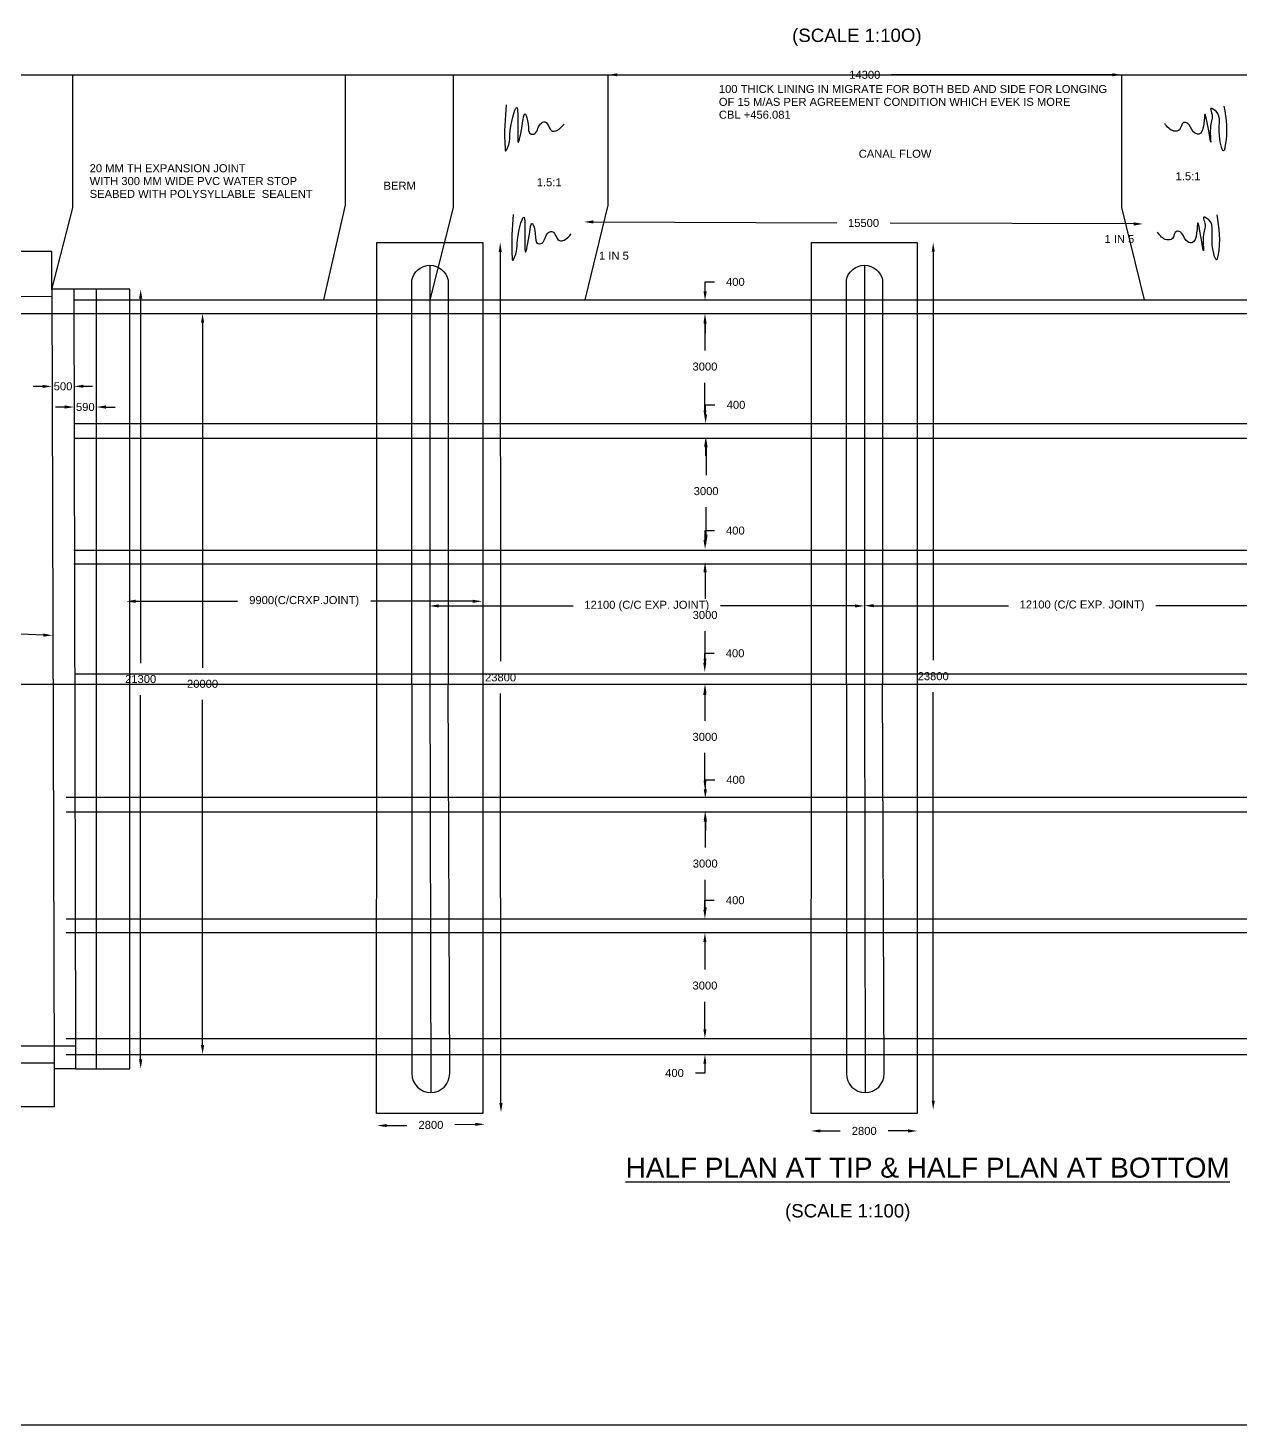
# Model space of a CAD drawing. Header units: inches. Extents: x 8.6 to 46.6, y 1.4 to 28.
# Drawn here: x 20.51 to 29.6, y 10.69 to 21.17 of the extents above; entities that cross this region are included whole.
import ezdxf

# ---------------------------------------------------------------- set-up
doc = ezdxf.new("R2010")
doc.units = ezdxf.units.IN
doc.header["$MEASUREMENT"] = 0
for name, color, linetype in [('DIMENSION', 7, 'Continuous'), ('DRAWING', 2, 'Continuous'), ('TEXT', 7, 'Continuous')]:
    doc.layers.add(name, color=color, linetype=linetype)
doc.styles.get("Standard").update_dxf_attribs({"font": 'arial.ttf', "height": 0.06})
doc.dimstyles.get("Standard").update_dxf_attribs({"dimtxt": 0.06, "dimasz": 0.07, "dimexe": 0.18, "dimexo": 0.0625, "dimgap": 0.09, "dimtad": 0, "dimtih": 1, "dimtoh": 1, "dimdec": 4, "dimzin": 0, "dimdsep": 46, "dimtxsty": 'Standard', "dimcen": 0.09, "dimse1": 1, "dimse2": 1, "dimadec": 0, "dimazin": 0, "dimtfac": 1, "dimtdec": 4, "dimtofl": 0, "dimtmove": 0, "dimatfit": 3, "dimfxl": 0, "dimtolj": 1, "dimtzin": 0, "dimarcsym": 0})

# ---------------------------------------------------------------- blocks, each defined once
blk = doc.blocks.new('*D64')
at = {"layer": 'Defpoints', "color": 0, "transparency": 16777216}
for p in [(26.781, 16.834), (26.781, 16.834), (30.043, 16.776)]:
    blk.add_point(p, dxfattribs=at)
at = {"layer": 'DIMENSION', "color": 0, "lineweight": -2, "transparency": 16777216}
for p, q in [((26.851, 16.834), (27.86, 16.834)), ((29.973, 16.834), (28.964, 16.834))]:
    blk.add_line(p, q, dxfattribs=at)
at = {"layer": 'DIMENSION', "color": 0, "transparency": 16777216}
for points in [[(26.851, 16.846), (26.851, 16.822), (26.781, 16.834)], [(29.973, 16.846), (29.973, 16.822), (30.043, 16.834)]]:
    blk.add_solid(points, dxfattribs=at)
at = {"layer": 'DIMENSION', "color": 0, "transparency": 16777216, "insert": (28.412, 16.834), "char_height": 0.06, "attachment_point": 5}
blk.add_mtext('\\A1;12100 (C/C EXP. JOINT)', dxfattribs=at)
blk = doc.blocks.new('*D65')
at = {"layer": 'Defpoints', "color": 0, "transparency": 16777216}
for p in [(23.518, 16.832), (23.518, 16.832), (26.781, 16.775)]:
    blk.add_point(p, dxfattribs=at)
at = {"layer": 'DIMENSION', "color": 0, "lineweight": -2, "transparency": 16777216}
for p, q in [((23.588, 16.832), (24.597, 16.832)), ((26.711, 16.832), (25.702, 16.832))]:
    blk.add_line(p, q, dxfattribs=at)
at = {"layer": 'DIMENSION', "color": 0, "transparency": 16777216}
for points in [[(23.588, 16.844), (23.588, 16.821), (23.518, 16.832)], [(26.711, 16.844), (26.711, 16.821), (26.781, 16.832)]]:
    blk.add_solid(points, dxfattribs=at)
at = {"layer": 'DIMENSION', "color": 0, "transparency": 16777216, "insert": (25.149, 16.832), "char_height": 0.06, "attachment_point": 5}
blk.add_mtext('\\A1;12100 (C/C EXP. JOINT)', dxfattribs=at)
blk = doc.blocks.new('*D66')
at = {"layer": 'Defpoints', "color": 0, "transparency": 16777216}
for p in [(21.247, 16.922), (23.914, 16.922), (21.247, 16.867)]:
    blk.add_point(p, dxfattribs=at)
at = {"layer": 'DIMENSION', "color": 0, "lineweight": -2, "transparency": 16777216}
for p, q in [((21.317, 16.867), (22.082, 16.867)), ((23.844, 16.867), (23.08, 16.867))]:
    blk.add_line(p, q, dxfattribs=at)
at = {"layer": 'DIMENSION', "color": 0, "transparency": 16777216}
for points in [[(21.317, 16.879), (21.317, 16.855), (21.247, 16.867)], [(23.844, 16.879), (23.844, 16.855), (23.914, 16.867)]]:
    blk.add_solid(points, dxfattribs=at)
at = {"layer": 'DIMENSION', "color": 0, "transparency": 16777216, "insert": (22.581, 16.867), "char_height": 0.06, "attachment_point": 5}
blk.add_mtext('\\A1;9900(C/CRXP.JOINT)', dxfattribs=at)
blk = doc.blocks.new('*D69')
at = {"layer": 'Defpoints', "color": 0, "transparency": 16777216}
for p in [(27.29, 19.558), (27.296, 13.053), (27.297, 13.053)]:
    blk.add_point(p, dxfattribs=at)
at = {"layer": 'DIMENSION', "color": 0, "lineweight": -2, "transparency": 16777216}
for p, q in [((27.296, 19.488), (27.296, 16.426)), ((27.296, 13.123), (27.296, 16.185))]:
    blk.add_line(p, q, dxfattribs=at)
at = {"layer": 'DIMENSION', "color": 0, "transparency": 16777216}
for points in [[(27.285, 19.488), (27.308, 19.488), (27.296, 19.558)], [(27.285, 13.123), (27.308, 13.123), (27.296, 13.053)]]:
    blk.add_solid(points, dxfattribs=at)
at = {"layer": 'DIMENSION', "color": 0, "transparency": 16777216, "insert": (27.296, 16.305), "char_height": 0.06, "attachment_point": 5}
blk.add_mtext('\\A1;23800', dxfattribs=at)
blk = doc.blocks.new('*D70')
at = {"layer": 'Defpoints', "color": 0, "transparency": 16777216}
for p in [(26.381, 13.025), (27.177, 13.025), (26.381, 12.895)]:
    blk.add_point(p, dxfattribs=at)
at = {"layer": 'DIMENSION', "color": 0, "lineweight": -2, "transparency": 16777216}
for p, q in [((26.451, 12.895), (26.599, 12.895)), ((27.107, 12.895), (26.959, 12.895))]:
    blk.add_line(p, q, dxfattribs=at)
at = {"layer": 'DIMENSION', "color": 0, "transparency": 16777216}
for points in [[(26.451, 12.907), (26.451, 12.883), (26.381, 12.895)], [(27.107, 12.907), (27.107, 12.883), (27.177, 12.895)]]:
    blk.add_solid(points, dxfattribs=at)
at = {"layer": 'DIMENSION', "color": 0, "transparency": 16777216, "insert": (26.779, 12.895), "char_height": 0.06, "attachment_point": 5}
blk.add_mtext('\\A1;2800', dxfattribs=at)
blk = doc.blocks.new('*D71')
at = {"layer": 'Defpoints', "color": 0, "transparency": 16777216}
for p in [(25.585, 13.588), (25.585, 13.469), (25.585, 13.469)]:
    blk.add_point(p, dxfattribs=at)
at = {"layer": 'DIMENSION', "color": 0, "lineweight": -2, "transparency": 16777216}
for p, q in [((25.585, 13.658), (25.585, 13.728)), ((25.585, 13.329), (25.515, 13.329)), ((25.585, 13.399), (25.585, 13.329))]:
    blk.add_line(p, q, dxfattribs=at)
at = {"layer": 'DIMENSION', "color": 0, "transparency": 16777216}
for points in [[(25.573, 13.658), (25.596, 13.658), (25.585, 13.588)], [(25.573, 13.399), (25.596, 13.399), (25.585, 13.469)]]:
    blk.add_solid(points, dxfattribs=at)
at = {"layer": 'DIMENSION', "color": 0, "transparency": 16777216, "insert": (25.357, 13.329), "char_height": 0.06, "attachment_point": 5}
blk.add_mtext('\\A1;400', dxfattribs=at)
blk = doc.blocks.new('*D72')
at = {"layer": 'Defpoints', "color": 0, "transparency": 16777216}
for p in [(25.585, 14.382), (25.585, 14.382), (25.585, 13.588)]:
    blk.add_point(p, dxfattribs=at)
at = {"layer": 'DIMENSION', "color": 0, "lineweight": -2, "transparency": 16777216}
for p, q in [((25.585, 14.312), (25.585, 14.106)), ((25.585, 13.658), (25.585, 13.864))]:
    blk.add_line(p, q, dxfattribs=at)
at = {"layer": 'DIMENSION', "color": 0, "transparency": 16777216}
for points in [[(25.573, 14.312), (25.596, 14.312), (25.585, 14.382)], [(25.573, 13.658), (25.596, 13.658), (25.585, 13.588)]]:
    blk.add_solid(points, dxfattribs=at)
at = {"layer": 'DIMENSION', "color": 0, "transparency": 16777216, "insert": (25.585, 13.985), "char_height": 0.06, "attachment_point": 5}
blk.add_mtext('\\A1;3000', dxfattribs=at)
blk = doc.blocks.new('*D73')
at = {"layer": 'Defpoints', "color": 0, "transparency": 16777216}
for p in [(25.585, 14.485), (25.585, 14.485), (25.585, 14.382)]:
    blk.add_point(p, dxfattribs=at)
at = {"layer": 'DIMENSION', "color": 0, "lineweight": -2, "transparency": 16777216}
for p, q in [((25.585, 14.555), (25.585, 14.625)), ((25.585, 14.625), (25.655, 14.625)), ((25.585, 14.312), (25.585, 14.242))]:
    blk.add_line(p, q, dxfattribs=at)
at = {"layer": 'DIMENSION', "color": 0, "transparency": 16777216}
for points in [[(25.573, 14.555), (25.596, 14.555), (25.585, 14.485)], [(25.573, 14.312), (25.596, 14.312), (25.585, 14.382)]]:
    blk.add_solid(points, dxfattribs=at)
at = {"layer": 'DIMENSION', "color": 0, "transparency": 16777216, "insert": (25.812, 14.625), "char_height": 0.06, "attachment_point": 5}
blk.add_mtext('\\A1;400', dxfattribs=at)
blk = doc.blocks.new('*D74')
at = {"layer": 'Defpoints', "color": 0, "transparency": 16777216}
for p in [(25.588, 15.388), (25.588, 15.388), (25.588, 15.285)]:
    blk.add_point(p, dxfattribs=at)
at = {"layer": 'DIMENSION', "color": 0, "lineweight": -2, "transparency": 16777216}
for p, q in [((25.588, 15.458), (25.588, 15.528)), ((25.588, 15.528), (25.658, 15.528)), ((25.588, 15.215), (25.588, 15.145))]:
    blk.add_line(p, q, dxfattribs=at)
at = {"layer": 'DIMENSION', "color": 0, "transparency": 16777216}
for points in [[(25.576, 15.458), (25.6, 15.458), (25.588, 15.388)], [(25.576, 15.215), (25.6, 15.215), (25.588, 15.285)]]:
    blk.add_solid(points, dxfattribs=at)
at = {"layer": 'DIMENSION', "color": 0, "transparency": 16777216, "insert": (25.815, 15.528), "char_height": 0.06, "attachment_point": 5}
blk.add_mtext('\\A1;400', dxfattribs=at)
blk = doc.blocks.new('*D75')
at = {"layer": 'Defpoints', "color": 0, "transparency": 16777216}
for p in [(25.584, 16.337), (25.584, 16.337), (25.584, 16.234)]:
    blk.add_point(p, dxfattribs=at)
at = {"layer": 'DIMENSION', "color": 0, "lineweight": -2, "transparency": 16777216}
for p, q in [((25.584, 16.407), (25.584, 16.477)), ((25.584, 16.477), (25.654, 16.477)), ((25.584, 16.164), (25.584, 16.094))]:
    blk.add_line(p, q, dxfattribs=at)
at = {"layer": 'DIMENSION', "color": 0, "transparency": 16777216}
for points in [[(25.572, 16.407), (25.595, 16.407), (25.584, 16.337)], [(25.572, 16.164), (25.595, 16.164), (25.584, 16.234)]]:
    blk.add_solid(points, dxfattribs=at)
at = {"layer": 'DIMENSION', "color": 0, "transparency": 16777216, "insert": (25.811, 16.477), "char_height": 0.06, "attachment_point": 5}
blk.add_mtext('\\A1;400', dxfattribs=at)
blk = doc.blocks.new('*D76')
at = {"layer": 'Defpoints', "color": 0, "transparency": 16777216}
for p in [(25.586, 17.257), (25.586, 17.257), (25.586, 17.154)]:
    blk.add_point(p, dxfattribs=at)
at = {"layer": 'DIMENSION', "color": 0, "lineweight": -2, "transparency": 16777216}
for p, q in [((25.586, 17.327), (25.586, 17.397)), ((25.586, 17.397), (25.656, 17.397)), ((25.586, 17.084), (25.586, 17.014))]:
    blk.add_line(p, q, dxfattribs=at)
at = {"layer": 'DIMENSION', "color": 0, "transparency": 16777216}
for points in [[(25.574, 17.327), (25.598, 17.327), (25.586, 17.257)], [(25.574, 17.084), (25.598, 17.084), (25.586, 17.154)]]:
    blk.add_solid(points, dxfattribs=at)
at = {"layer": 'DIMENSION', "color": 0, "transparency": 16777216, "insert": (25.813, 17.397), "char_height": 0.06, "attachment_point": 5}
blk.add_mtext('\\A1;400', dxfattribs=at)
blk = doc.blocks.new('*D77')
at = {"layer": 'Defpoints', "color": 0, "transparency": 16777216}
for p in [(25.59, 18.2), (25.59, 18.2), (25.59, 18.097)]:
    blk.add_point(p, dxfattribs=at)
at = {"layer": 'DIMENSION', "color": 0, "lineweight": -2, "transparency": 16777216}
for p, q in [((25.59, 18.27), (25.59, 18.34)), ((25.59, 18.34), (25.66, 18.34)), ((25.59, 18.027), (25.59, 17.957))]:
    blk.add_line(p, q, dxfattribs=at)
at = {"layer": 'DIMENSION', "color": 0, "transparency": 16777216}
for points in [[(25.579, 18.27), (25.602, 18.27), (25.59, 18.2)], [(25.579, 18.027), (25.602, 18.027), (25.59, 18.097)]]:
    blk.add_solid(points, dxfattribs=at)
at = {"layer": 'DIMENSION', "color": 0, "transparency": 16777216, "insert": (25.818, 18.34), "char_height": 0.06, "attachment_point": 5}
blk.add_mtext('\\A1;400', dxfattribs=at)
blk = doc.blocks.new('*D78')
at = {"layer": 'Defpoints', "color": 0, "transparency": 16777216}
for p in [(25.586, 19.122), (25.586, 19.122), (25.586, 19.019)]:
    blk.add_point(p, dxfattribs=at)
at = {"layer": 'DIMENSION', "color": 0, "lineweight": -2, "transparency": 16777216}
for p, q in [((25.586, 19.192), (25.586, 19.262)), ((25.586, 19.262), (25.656, 19.262)), ((25.586, 18.949), (25.586, 18.879))]:
    blk.add_line(p, q, dxfattribs=at)
at = {"layer": 'DIMENSION', "color": 0, "transparency": 16777216}
for points in [[(25.574, 19.192), (25.598, 19.192), (25.586, 19.122)], [(25.574, 18.949), (25.598, 18.949), (25.586, 19.019)]]:
    blk.add_solid(points, dxfattribs=at)
at = {"layer": 'DIMENSION', "color": 0, "transparency": 16777216, "insert": (25.813, 19.262), "char_height": 0.06, "attachment_point": 5}
blk.add_mtext('\\A1;400', dxfattribs=at)
blk = doc.blocks.new('*D79')
at = {"layer": 'Defpoints', "color": 0, "transparency": 16777216}
for p in [(25.587, 15.297), (25.587, 15.297), (25.587, 14.502)]:
    blk.add_point(p, dxfattribs=at)
at = {"layer": 'DIMENSION', "color": 0, "lineweight": -2, "transparency": 16777216}
for p, q in [((25.587, 15.227), (25.587, 15.02)), ((25.587, 14.572), (25.587, 14.779))]:
    blk.add_line(p, q, dxfattribs=at)
at = {"layer": 'DIMENSION', "color": 0, "transparency": 16777216}
for points in [[(25.576, 15.227), (25.599, 15.227), (25.587, 15.297)], [(25.576, 14.572), (25.599, 14.572), (25.587, 14.502)]]:
    blk.add_solid(points, dxfattribs=at)
at = {"layer": 'DIMENSION', "color": 0, "transparency": 16777216, "insert": (25.587, 14.9), "char_height": 0.06, "attachment_point": 5}
blk.add_mtext('\\A1;3000', dxfattribs=at)
blk = doc.blocks.new('*D80')
at = {"layer": 'Defpoints', "color": 0, "transparency": 16777216}
for p in [(25.585, 16.248), (25.585, 16.248), (25.585, 15.453)]:
    blk.add_point(p, dxfattribs=at)
at = {"layer": 'DIMENSION', "color": 0, "lineweight": -2, "transparency": 16777216}
for p, q in [((25.585, 16.178), (25.585, 15.971)), ((25.585, 15.523), (25.585, 15.73))]:
    blk.add_line(p, q, dxfattribs=at)
at = {"layer": 'DIMENSION', "color": 0, "transparency": 16777216}
for points in [[(25.574, 16.178), (25.597, 16.178), (25.585, 16.248)], [(25.574, 15.523), (25.597, 15.523), (25.585, 15.453)]]:
    blk.add_solid(points, dxfattribs=at)
at = {"layer": 'DIMENSION', "color": 0, "transparency": 16777216, "insert": (25.585, 15.85), "char_height": 0.06, "attachment_point": 5}
blk.add_mtext('\\A1;3000', dxfattribs=at)
blk = doc.blocks.new('*D81')
at = {"layer": 'Defpoints', "color": 0, "transparency": 16777216}
for p in [(25.586, 17.161), (25.586, 17.161), (25.586, 16.367)]:
    blk.add_point(p, dxfattribs=at)
at = {"layer": 'DIMENSION', "color": 0, "lineweight": -2, "transparency": 16777216}
for p, q in [((25.586, 17.091), (25.586, 16.885)), ((25.586, 16.437), (25.586, 16.643))]:
    blk.add_line(p, q, dxfattribs=at)
at = {"layer": 'DIMENSION', "color": 0, "transparency": 16777216}
for points in [[(25.574, 17.091), (25.597, 17.091), (25.586, 17.161)], [(25.574, 16.437), (25.597, 16.437), (25.586, 16.367)]]:
    blk.add_solid(points, dxfattribs=at)
at = {"layer": 'DIMENSION', "color": 0, "transparency": 16777216, "insert": (25.586, 16.764), "char_height": 0.06, "attachment_point": 5}
blk.add_mtext('\\A1;3000', dxfattribs=at)
blk = doc.blocks.new('*D82')
at = {"layer": 'Defpoints', "color": 0, "transparency": 16777216}
for p in [(25.594, 18.091), (25.594, 18.091), (25.594, 17.296)]:
    blk.add_point(p, dxfattribs=at)
at = {"layer": 'DIMENSION', "color": 0, "lineweight": -2, "transparency": 16777216}
for p, q in [((25.594, 18.021), (25.594, 17.814)), ((25.594, 17.366), (25.594, 17.573))]:
    blk.add_line(p, q, dxfattribs=at)
at = {"layer": 'DIMENSION', "color": 0, "transparency": 16777216}
for points in [[(25.582, 18.021), (25.605, 18.021), (25.594, 18.091)], [(25.582, 17.366), (25.605, 17.366), (25.594, 17.296)]]:
    blk.add_solid(points, dxfattribs=at)
at = {"layer": 'DIMENSION', "color": 0, "transparency": 16777216, "insert": (25.594, 17.693), "char_height": 0.06, "attachment_point": 5}
blk.add_mtext('\\A1;3000', dxfattribs=at)
blk = doc.blocks.new('*D83')
at = {"layer": 'Defpoints', "color": 0, "transparency": 16777216}
for p in [(25.585, 19.024), (25.585, 19.024), (25.585, 18.23)]:
    blk.add_point(p, dxfattribs=at)
at = {"layer": 'DIMENSION', "color": 0, "lineweight": -2, "transparency": 16777216}
for p, q in [((25.585, 18.954), (25.585, 18.748)), ((25.585, 18.3), (25.585, 18.506))]:
    blk.add_line(p, q, dxfattribs=at)
at = {"layer": 'DIMENSION', "color": 0, "transparency": 16777216}
for points in [[(25.574, 18.954), (25.597, 18.954), (25.585, 19.024)], [(25.574, 18.3), (25.597, 18.3), (25.585, 18.23)]]:
    blk.add_solid(points, dxfattribs=at)
at = {"layer": 'DIMENSION', "color": 0, "transparency": 16777216, "insert": (25.585, 18.627), "char_height": 0.06, "attachment_point": 5}
blk.add_mtext('\\A1;3000', dxfattribs=at)
blk = doc.blocks.new('*D84')
at = {"layer": 'Defpoints', "color": 0, "transparency": 16777216}
for p in [(24.679, 19.712), (24.679, 19.697), (28.869, 19.681)]:
    blk.add_point(p, dxfattribs=at)
at = {"layer": 'DIMENSION', "color": 0, "lineweight": -2, "transparency": 16777216}
for p, q in [((24.749, 19.712), (26.574, 19.705)), ((28.799, 19.697), (26.974, 19.704))]:
    blk.add_line(p, q, dxfattribs=at)
at = {"layer": 'DIMENSION', "color": 0, "transparency": 16777216}
for points in [[(24.749, 19.724), (24.749, 19.7), (24.679, 19.712)], [(28.799, 19.709), (28.799, 19.685), (28.869, 19.697)]]:
    blk.add_solid(points, dxfattribs=at)
at = {"layer": 'DIMENSION', "color": 0, "transparency": 16777216, "insert": (26.774, 19.704), "char_height": 0.06, "attachment_point": 5}
blk.add_mtext('\\A1;15500', dxfattribs=at)
blk = doc.blocks.new('*D85')
at = {"layer": 'Defpoints', "color": 0, "transparency": 16777216}
for p in [(24.044, 19.557), (24.05, 13.035), (24.056, 13.035)]:
    blk.add_point(p, dxfattribs=at)
at = {"layer": 'DIMENSION', "color": 0, "lineweight": -2, "transparency": 16777216}
for p, q in [((24.05, 19.487), (24.053, 16.417)), ((24.056, 13.105), (24.053, 16.175))]:
    blk.add_line(p, q, dxfattribs=at)
at = {"layer": 'DIMENSION', "color": 0, "transparency": 16777216}
for points in [[(24.062, 19.487), (24.039, 19.487), (24.05, 19.557)], [(24.068, 13.105), (24.044, 13.105), (24.056, 13.035)]]:
    blk.add_solid(points, dxfattribs=at)
at = {"layer": 'DIMENSION', "color": 0, "transparency": 16777216, "insert": (24.053, 16.296), "char_height": 0.06, "attachment_point": 5}
blk.add_mtext('\\A1;23800', dxfattribs=at)
blk = doc.blocks.new('*D86')
at = {"layer": 'Defpoints', "color": 0, "transparency": 16777216}
for p in [(23.128, 12.935), (23.128, 12.935), (23.935, 12.945)]:
    blk.add_point(p, dxfattribs=at)
at = {"layer": 'DIMENSION', "color": 0, "lineweight": -2, "transparency": 16777216}
for p, q in [((23.198, 12.935), (23.351, 12.937)), ((23.865, 12.944), (23.711, 12.942))]:
    blk.add_line(p, q, dxfattribs=at)
at = {"layer": 'DIMENSION', "color": 0, "transparency": 16777216}
for points in [[(23.198, 12.947), (23.198, 12.924), (23.128, 12.935)], [(23.864, 12.956), (23.865, 12.933), (23.935, 12.945)]]:
    blk.add_solid(points, dxfattribs=at)
at = {"layer": 'DIMENSION', "color": 0, "transparency": 16777216, "insert": (23.531, 12.94), "char_height": 0.06, "attachment_point": 5}
blk.add_mtext('\\A1;2800', dxfattribs=at)
blk = doc.blocks.new('*D87')
at = {"layer": 'Defpoints', "color": 0, "transparency": 16777216}
for p in [(21.781, 19.026), (21.819, 19.026), (21.781, 13.469)]:
    blk.add_point(p, dxfattribs=at)
at = {"layer": 'DIMENSION', "color": 0, "lineweight": -2, "transparency": 16777216}
for p, q in [((21.819, 18.956), (21.819, 16.368)), ((21.819, 13.539), (21.819, 16.127))]:
    blk.add_line(p, q, dxfattribs=at)
at = {"layer": 'DIMENSION', "color": 0, "transparency": 16777216}
for points in [[(21.807, 18.956), (21.831, 18.956), (21.819, 19.026)], [(21.807, 13.539), (21.831, 13.539), (21.819, 13.469)]]:
    blk.add_solid(points, dxfattribs=at)
at = {"layer": 'DIMENSION', "color": 0, "transparency": 16777216, "insert": (21.819, 16.248), "char_height": 0.06, "attachment_point": 5}
blk.add_mtext('\\A1;20000', dxfattribs=at)
blk = doc.blocks.new('*D88')
at = {"layer": 'Defpoints', "color": 0, "transparency": 16777216}
for p in [(21.355, 19.207), (21.365, 19.207), (21.365, 13.361)]:
    blk.add_point(p, dxfattribs=at)
at = {"layer": 'DIMENSION', "color": 0, "lineweight": -2, "transparency": 16777216}
for p, q in [((21.355, 19.137), (21.355, 16.404)), ((21.355, 13.431), (21.355, 16.163))]:
    blk.add_line(p, q, dxfattribs=at)
at = {"layer": 'DIMENSION', "color": 0, "transparency": 16777216}
for points in [[(21.343, 19.137), (21.367, 19.137), (21.355, 19.207)], [(21.343, 13.431), (21.367, 13.431), (21.355, 13.361)]]:
    blk.add_solid(points, dxfattribs=at)
at = {"layer": 'DIMENSION', "color": 0, "transparency": 16777216, "insert": (21.355, 16.284), "char_height": 0.06, "attachment_point": 5}
blk.add_mtext('\\A1;21300', dxfattribs=at)
blk = doc.blocks.new('*D95')
at = {"layer": 'Defpoints', "color": 0, "transparency": 16777216}
for p in [(19.856, 16.646), (20.696, 16.611), (20.696, 16.611)]:
    blk.add_point(p, dxfattribs=at)
at = {"layer": 'DIMENSION', "color": 0, "lineweight": -2, "transparency": 16777216}
for p, q in [((19.926, 16.643), (20.096, 16.636)), ((20.626, 16.614), (20.456, 16.621))]:
    blk.add_line(p, q, dxfattribs=at)
at = {"layer": 'DIMENSION', "color": 0, "transparency": 16777216}
for points in [[(19.927, 16.655), (19.926, 16.632), (19.856, 16.646)], [(20.626, 16.625), (20.625, 16.602), (20.696, 16.611)]]:
    blk.add_solid(points, dxfattribs=at)
at = {"layer": 'DIMENSION', "color": 0, "transparency": 16777216, "insert": (20.276, 16.628), "char_height": 0.06, "attachment_point": 5}
blk.add_mtext('\\A1;5845', dxfattribs=at)
blk = doc.blocks.new('*D99')
at = {"layer": 'Defpoints', "color": 0, "transparency": 16777216}
for p in [(20.69, 18.479), (20.69, 18.477), (20.855, 18.477)]:
    blk.add_point(p, dxfattribs=at)
at = {"layer": 'DIMENSION', "color": 0, "lineweight": -2, "transparency": 16777216}
for p, q in [((20.62, 18.479), (20.55, 18.478)), ((20.925, 18.48), (20.995, 18.48))]:
    blk.add_line(p, q, dxfattribs=at)
at = {"layer": 'DIMENSION', "color": 0, "transparency": 16777216}
for points in [[(20.62, 18.49), (20.62, 18.467), (20.69, 18.479)], [(20.925, 18.491), (20.925, 18.468), (20.855, 18.479)]]:
    blk.add_solid(points, dxfattribs=at)
at = {"layer": 'DIMENSION', "color": 0, "transparency": 16777216, "insert": (20.773, 18.479), "char_height": 0.06, "attachment_point": 5}
blk.add_mtext('\\A1;500', dxfattribs=at)
blk = doc.blocks.new('*D100')
at = {"layer": 'Defpoints', "color": 0, "transparency": 16777216}
for p in [(20.856, 18.324), (21.024, 18.324), (21.024, 18.324)]:
    blk.add_point(p, dxfattribs=at)
at = {"layer": 'DIMENSION', "color": 0, "lineweight": -2, "transparency": 16777216}
for p, q in [((20.786, 18.324), (20.716, 18.324)), ((21.094, 18.324), (21.164, 18.324))]:
    blk.add_line(p, q, dxfattribs=at)
at = {"layer": 'DIMENSION', "color": 0, "transparency": 16777216}
for points in [[(20.786, 18.336), (20.786, 18.312), (20.856, 18.324)], [(21.094, 18.336), (21.094, 18.312), (21.024, 18.324)]]:
    blk.add_solid(points, dxfattribs=at)
at = {"layer": 'DIMENSION', "color": 0, "transparency": 16777216, "insert": (20.94, 18.324), "char_height": 0.06, "attachment_point": 5}
blk.add_mtext('\\A1;590', dxfattribs=at)
blk = doc.blocks.new('*D112')
at = {"layer": 'Defpoints', "color": 0, "transparency": 16777216}
for p in [(24.859, 20.815), (28.708, 20.815), (28.708, 20.815)]:
    blk.add_point(p, dxfattribs=at)
at = {"layer": 'DIMENSION', "color": 0, "lineweight": -2, "transparency": 16777216}
for p, q in [((24.929, 20.815), (26.583, 20.815)), ((28.638, 20.815), (26.983, 20.815))]:
    blk.add_line(p, q, dxfattribs=at)
at = {"layer": 'DIMENSION', "color": 0, "transparency": 16777216}
for points in [[(24.929, 20.827), (24.929, 20.804), (24.859, 20.815)], [(28.638, 20.827), (28.638, 20.804), (28.708, 20.815)]]:
    blk.add_solid(points, dxfattribs=at)
at = {"layer": 'DIMENSION', "color": 0, "transparency": 16777216, "insert": (26.783, 20.815), "char_height": 0.06, "attachment_point": 5}
blk.add_mtext('\\A1;14300', dxfattribs=at)

msp = doc.modelspace()

# ---------------------------------------------------------------- linework, layer by layer
at = {"layer": 'DIMENSION'}
for points in [[(24.09512, 20.58928), (24.08661, 20.25937), (24.08835, 20.24631), (24.11405, 20.29202), (24.12326, 20.37016), (24.17379, 20.57039), (24.18206, 20.42501), (24.18696, 20.31011), (24.20508, 20.37557), (24.23861, 20.52139), (24.25952, 20.44409), (24.28252, 20.37096), (24.30134, 20.37096), (24.35221, 20.44687), (24.38427, 20.46289), (24.42051, 20.41623), (24.44142, 20.39325), (24.47557, 20.39812), (24.52923, 20.44548)], [(29.47562, 20.58117), (29.48328, 20.27162), (29.47713, 20.24901), (29.44155, 20.35892), (29.39348, 20.55814), (29.37784, 20.56352), (29.3827, 20.53066), (29.37559, 20.43296), (29.3762, 20.31074), (29.3326, 20.52069), (29.28719, 20.37064), (29.24602, 20.38819), (29.20121, 20.45232), (29.17336, 20.45656), (29.14277, 20.40329), (29.10038, 20.39361), (29.03136, 20.45048)], [(24.14838, 19.76763), (24.13988, 19.43771), (24.14162, 19.42465), (24.16732, 19.47036), (24.17653, 19.54851), (24.22706, 19.74873), (24.23533, 19.60335), (24.24023, 19.48845), (24.25835, 19.55391), (24.29188, 19.69973), (24.31279, 19.62243), (24.33579, 19.5493), (24.35461, 19.5493), (24.40548, 19.62522), (24.43754, 19.64123), (24.47378, 19.59457), (24.49469, 19.57159), (24.52884, 19.57647), (24.5825, 19.62382)], [(29.42212, 19.76557), (29.42979, 19.45601), (29.42364, 19.4334), (29.38805, 19.54331), (29.33998, 19.74253), (29.32435, 19.74792), (29.3292, 19.71505), (29.32209, 19.61735), (29.3227, 19.49513), (29.27911, 19.70508), (29.2337, 19.55503), (29.19252, 19.57258), (29.14772, 19.63671), (29.11986, 19.64095), (29.08927, 19.58768), (29.04689, 19.578), (28.97786, 19.63487)]]:
    msp.add_spline(points, degree=3, dxfattribs=at)
at = {"layer": 'DRAWING', "color": 2}
for points in [[(37.05238, 21.16238), (40.20946, 21.16238), (40.20946, 10.68937), (14.66488, 10.68937), (14.66488, 19.6854), (17.03867, 19.6854), (17.03867, 16.24532)], [(14.66488, 19.6854), (14.66488, 19.80113), (17.76774, 19.80113), (19.32632, 19.02625), (33.69951, 19.02625), (33.69951, 20.81855), (37.38273, 20.81855), (37.38273, 21.16238)], [(19.8561, 20.81548), (33.69951, 20.81548)], [(20.68808, 19.20594), (20.84533, 19.81735), (20.84533, 20.81548)], [(22.72851, 19.12812), (22.8909, 19.83672), (22.8909, 20.81548)], [(23.69693, 20.81548), (23.69693, 19.82059), (23.52341, 19.12812)], [(24.68774, 19.12812), (24.85904, 19.83883), (24.85904, 20.81548)], [(28.70782, 20.81548), (28.70782, 19.81916), (28.87732, 19.12812)], [(20.68808, 19.20594), (20.68808, 19.48955), (19.8561, 19.48955)], [(23.12655, 16.24532), (23.12655, 19.55817), (23.91935, 19.55817), (23.91935, 16.24532)], [(26.38401, 16.24532), (26.38401, 19.55817), (27.17682, 19.55817), (27.17682, 16.24532)], [(23.52341, 19.3867), (23.52341, 16.32404)], [(26.78088, 19.3867), (26.78088, 16.32404)], [(20.86578, 13.36072), (21.27395, 13.36072), (21.27395, 19.20694), (20.68807, 19.20694), (20.70545, 13.36072)], [(20.85383, 19.20694), (20.86578, 13.53275)], [(21.02431, 13.36072), (21.02431, 19.20694)], [(19.8561, 19.15253), (20.68823, 19.15501)], [(20.85399, 19.12812), (32.70584, 19.12812)], [(20.8599, 16.32404), (32.71172, 16.32404), (32.70584, 19.12812)], [(19.79237, 19.02625), (19.79237, 13.53275), (20.86578, 13.53275), (20.86578, 13.36072), (20.70545, 13.36072), (20.70545, 13.07665), (19.8561, 13.07665)], [(20.85399, 18.20062), (32.70584, 18.20062)], [(20.85399, 18.09027), (32.70584, 18.09027)], [(20.85399, 17.25024), (32.70584, 17.25024)], [(20.85399, 17.14725), (32.70584, 17.14725)], [(14.32734, 16.37855), (14.32734, 16.24532), (40.43021, 16.24532), (40.43021, 16.39496)], [(23.91935, 16.24532), (23.91935, 13.02527), (23.12399, 13.02527), (23.12655, 16.24532)], [(23.52341, 16.32404), (23.5295, 13.18296)], [(27.17682, 16.24532), (27.17682, 13.02527), (26.38145, 13.02527), (26.38401, 16.24532)], [(26.78088, 16.32404), (26.78696, 13.18296)], [(20.79594, 15.39771), (32.64779, 15.39771)], [(20.79594, 15.28736), (32.64779, 15.28736)], [(20.79594, 14.48542), (32.64779, 14.48542)], [(20.79594, 14.38243), (32.64779, 14.38243)], [(20.79594, 13.58771), (32.64779, 13.58771)], [(20.79594, 13.46945), (32.64779, 13.46945)], [(20.70532, 13.40414), (19.8561, 13.40414)]]:
    msp.add_lwpolyline(points, dxfattribs=at)
for points in [[(23.38759, 16.24532), (23.38759, 19.27489, -0.82324841), (23.65924, 19.27489), (23.65924, 16.24532)], [(26.64506, 16.24532), (26.64506, 19.27489, -0.82324841), (26.9167, 19.27489), (26.9167, 16.24532)], [(23.38759, 16.24532), (23.38759, 13.32487, 1), (23.6714, 13.32487), (23.65924, 16.24532)], [(26.64506, 16.24532), (26.64506, 13.32487, 1), (26.92886, 13.32487), (26.9167, 16.24532)]]:
    msp.add_lwpolyline(points, format="xyb", dxfattribs=at)

# ---------------------------------------------------------------- texts
at = {"layer": 'TEXT'}
for s, height, p in [('(SCALE 1:10O)', 0.1, (26.23859, 21.06149)), ('OF 15 M/AS PER AGREEMENT CONDITION WHICH EVEK IS MORE', 0.06, (25.68939, 20.58253)), ('100 THICK LINING IN MIGRATE FOR BOTH BED AND SIDE FOR LONGING', 0.06, (25.68939, 20.67892)), ('CBL +456.081', 0.06, (25.68939, 20.48615)), ('CANAL FLOW', 0.06, (26.73776, 20.19346)), ('20 MM TH EXPANSION JOINT ', 0.06, (20.97259, 20.08485)), ('WITH 300 MM WIDE PVC WATER STOP ', 0.06, (20.97259, 19.98846)), ('BERM', 0.06, (23.17552, 19.95364)), ('1.5:1', 0.06, (24.32411, 19.97969)), ('1.5:1', 0.06, (29.11328, 20.02494)), ('SEABED WITH POLYSYLLABLE  SEALENT', 0.06, (20.97259, 19.89208)), ('1 IN 5', 0.06, (28.58015, 19.55425)), ('1 IN 5', 0.06, (24.79082, 19.42881)), ('%%UHALF PLAN AT TIP & HALF PLAN AT BOTTOM', 0.15, (24.99019, 12.54462)), ('(SCALE 1:100)', 0.1, (26.18559, 12.24621))]:
    msp.add_text(s, height=height, dxfattribs=at).set_placement(p)

# ---------------------------------------------------------------- dimensions: what is measured, and where the dimension line sits
at = {"layer": 'DIMENSION'}
for base, p1, p2, text, picture, middle in [((28.70782, 20.81548), (24.85904, 20.81548), (28.70782, 20.81548), '14300', '*D112', (26.78343, 20.81548)), ((23.51823, 16.83231), (26.78068, 16.7746), (23.51823, 16.83231), '12100 (C/C EXP. JOINT)', '*D65', (25.14945, 16.83231)), ((26.78088, 16.834), (30.04333, 16.7763), (26.78088, 16.834), '12100 (C/C EXP. JOINT)', '*D64', (28.4121, 16.834)), ((21.24709, 16.86688), (23.91441, 16.92249), (21.24709, 16.92249), '9900(C/CRXP.JOINT)', '*D66', (22.58075, 16.86688)), ((26.38145, 12.89491), (27.17682, 13.02527), (26.38145, 13.02527), '2800', '*D70', (26.77913, 12.89491))]:
    dim = msp.add_linear_dim(base=base, p1=p1, p2=p2, text=text, dimstyle='Standard', dxfattribs=at)
    dim.commit()
    dim.dimension.update_dxf_attribs({"geometry": picture, "text_midpoint": middle})
for p1, p2, distance, text, picture, middle in [((28.86937, 19.68116), (24.67882, 19.69651), -0.01565, '15500', '*D84', (26.77415, 19.70449)), ((24.04367, 19.55725), (24.04964, 13.03476), 0.00653, '23800', '*D85', (24.05319, 16.29601)), ((21.36522, 13.36072), (21.36522, 19.20694), 0.01022, '21300', '*D88', (21.355, 16.28383)), ((21.78115, 13.46945), (21.78115, 19.02625), -0.0378, '20000', '*D87', (21.81895, 16.24785)), ((19.8561, 16.64623), (20.69579, 16.61075), 0, '5845', '*D95', (20.27594, 16.62849)), ((23.93455, 12.94521), (23.12767, 12.93451), 0, '2800', '*D86', (23.53111, 12.93986))]:
    dim = msp.add_aligned_dim(p1=p1, p2=p2, distance=distance, text=text, dimstyle='Standard', dxfattribs=at)
    dim.commit()
    dim.dimension.update_dxf_attribs({"geometry": picture, "text_midpoint": middle})
for base, p1, p2, text, picture, middle in [((27.29634, 13.0528), (27.28987, 19.55817), (27.29712, 13.0528), '23800', '*D69', (27.29634, 16.30549)), ((25.58594, 19.12193), (25.58594, 19.01894), (25.58594, 19.12193), '400', '*D78', (25.81333, 19.26193)), ((25.58548, 19.02432), (25.58548, 18.22961), (25.58548, 19.02432), '3000', '*D83', (25.58548, 18.62696)), ((25.59045, 18.20019), (25.59045, 18.0972), (25.59045, 18.20019), '400', '*D77', (25.81784, 18.34019)), ((25.59354, 18.09057), (25.59354, 17.29585), (25.59354, 18.09057), '3000', '*D82', (25.59354, 17.69321)), ((25.58587, 17.25666), (25.58587, 17.15367), (25.58587, 17.25666), '400', '*D76', (25.81326, 17.39666)), ((25.58558, 17.16145), (25.58558, 16.36674), (25.58558, 17.16145), '3000', '*D81', (25.58558, 16.7641)), ((25.58358, 16.33713), (25.58358, 16.23414), (25.58358, 16.33713), '400', '*D75', (25.81096, 16.47713)), ((25.58549, 16.24783), (25.58549, 15.45312), (25.58549, 16.24783), '3000', '*D80', (25.58549, 15.85048)), ((25.58798, 15.38796), (25.58798, 15.28497), (25.58798, 15.38796), '400', '*D74', (25.81537, 15.52796)), ((25.58743, 15.29692), (25.58743, 14.50221), (25.58743, 15.29692), '3000', '*D79', (25.58743, 14.89957)), ((25.58479, 14.48542), (25.58479, 14.38243), (25.58479, 14.48542), '400', '*D73', (25.81218, 14.62542)), ((25.58479, 14.38243), (25.58479, 13.58771), (25.58479, 14.38243), '3000', '*D72', (25.58479, 13.98507)), ((25.58479, 13.46945), (25.58479, 13.58771), (25.58479, 13.46945), '400', '*D71', (25.3574, 13.32945))]:
    dim = msp.add_linear_dim(base=base, p1=p1, p2=p2, angle=90, text=text, dimstyle='Standard', dxfattribs=at)
    dim.commit()
    dim.dimension.update_dxf_attribs({"geometry": picture, "text_midpoint": middle})
for base, p1, p2, angle, text, picture, middle in [((20.69024, 18.47883), (20.85536, 18.47742), (20.69024, 18.47693), 180.170272, '500', '*D99', (20.7728, 18.47908)), ((21.02431, 18.32402), (20.85569, 18.3244), (21.02431, 18.3244), 0, '590', '*D100', (20.94, 18.32402))]:
    dim = msp.add_linear_dim(base=base, p1=p1, p2=p2, angle=angle, text=text, dimstyle='Standard', dxfattribs=at)
    dim.commit()
    dim.dimension.update_dxf_attribs({"geometry": picture, "text_midpoint": middle, "dimtype": 161})

doc.saveas('drawing.dxf')
